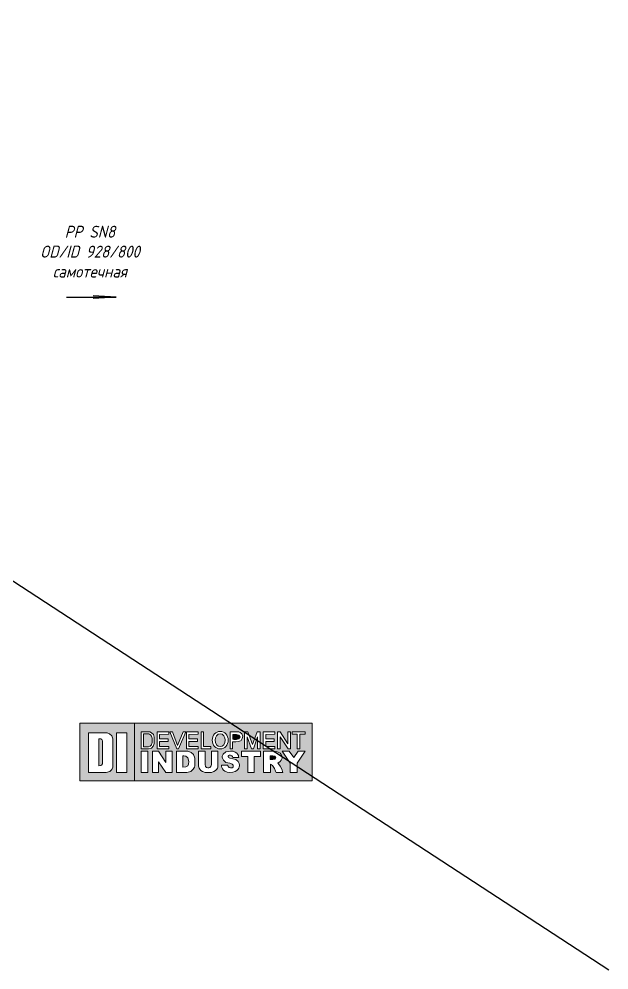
# Model space of a CAD drawing. Header units: millimetres. Extents: x 41097286 to 44249727, y 21258419 to 22595975.
# Drawn here: x 42707008 to 42768770, y 21807114 to 21906634 of the extents above; entities that cross this region are included whole.
import ezdxf

# ---------------------------------------------------------------- set-up
doc = ezdxf.new("R2010")
doc.units = ezdxf.units.MM
doc.layers.add('Слой 2', color=7, linetype='Continuous')
doc.styles.add('note', font='isocpeur.ttf', dxfattribs={"width": 0.9, "oblique": 15})

# ---------------------------------------------------------------- blocks, each defined once
blk = doc.blocks.new('DI')
at = {"layer": 'Слой 2', "true_color": 0xf7931d}
h = blk.add_hatch(color=30, dxfattribs=at)
h.dxf.hatch_style = 2
h.paths.add_polyline_path([(-1796, 420), (-1796, -450), (-975, -450), (-975, 420)])
edge = h.paths.add_edge_path()
edge.add_spline(control_points=[(-1300, -226), (-1300, -226), (-1303, -324), (-1401, -324), (-1498, -324), (-1668, -324), (-1668, -324), (-1668, -324), (-1668, 277), (-1668, 277), (-1668, 277), (-1399, 277), (-1399, 277), (-1399, 277), (-1300, 255), (-1300, 186), (-1300, 116), (-1300, -226), (-1300, -226)], knot_values=[0, 0, 0, 0, 1, 1, 1, 2, 2, 2, 3, 3, 3, 4, 4, 4, 5, 5, 5, 6, 6, 6, 6], degree=3, periodic=0)
h.paths.add_polyline_path([(-1087, -324), (-1243, -324), (-1243, 277), (-1087, 277)])
at = {"layer": 'Слой 2', "true_color": 0x231f20}
h = blk.add_hatch(color=250, dxfattribs=at)
h.dxf.hatch_style = 2
h.paths.add_polyline_path([(-975, 420), (-975, -450), (1699, -450), (1699, 420)])
h.paths.add_polyline_path([(1176, 292), (1217, 292), (1335, 110), (1335, 292), (1373, 292), (1373, 32), (1338, 32), (1217, 215), (1217, 32), (1176, 32)])
h.paths.add_polyline_path([(682, 292), (732, 292), (800, 97), (874, 292), (916, 292), (916, 32), (877, 32), (877, 215), (815, 32), (787, 32), (722, 215), (722, 32), (682, 32)])
edge = h.paths.add_edge_path()
edge.add_spline(control_points=[(465, 292), (465, 292), (583, 292), (583, 292), (583, 292), (654, 282), (654, 225), (654, 167), (623, 138), (551, 139), (502, 140), (502, 140), (502, 140), (502, 140), (502, 32), (502, 32), (502, 32), (465, 32), (465, 32), (465, 32), (465, 292), (465, 292)], knot_values=[0, 0, 0, 0, 1, 1, 1, 2, 2, 2, 3, 3, 3, 4, 4, 4, 5, 5, 5, 6, 6, 6, 7, 7, 7, 7], degree=3, periodic=0)
h.paths.add_polyline_path([(28, 292), (66, 292), (66, 69), (177, 69), (177, 32), (28, 32)])
h.paths.add_polyline_path([(-401, 292), (-326, 86), (-242, 292), (-203, 292), (-313, 32), (-339, 32), (-442, 292)])
h.paths.add_polyline_path([(-634, 292), (-457, 292), (-457, 252), (-596, 251), (-596, 186), (-466, 186), (-466, 146), (-596, 146), (-596, 69), (-457, 69), (-457, 32), (-634, 32)])
h.paths.add_polyline_path([(-775, -324), (-872, -324), (-872, 1), (-775, 1)])
edge = h.paths.add_edge_path()
edge.add_spline(control_points=[(-761, 32), (-830, 32), (-872, 32), (-872, 32), (-872, 32), (-872, 292), (-872, 292), (-872, 292), (-753, 292), (-753, 292), (-753, 292), (-678, 277), (-678, 207), (-678, 136), (-678, 112), (-678, 112), (-678, 112), (-693, 32), (-761, 32)], knot_values=[0, 0, 0, 0, 1, 1, 1, 2, 2, 2, 3, 3, 3, 4, 4, 4, 5, 5, 5, 6, 6, 6, 6], degree=3, periodic=0)
h.paths.add_polyline_path([(-409, -324), (-500, -324), (-612, -162), (-612, -324), (-704, -324), (-704, 1), (-615, 1), (-500, -172), (-500, 1), (-409, 1)])
edge = h.paths.add_edge_path()
edge.add_spline(control_points=[(-68, -224), (-68, -224), (-90, -324), (-186, -324), (-282, -324), (-342, -324), (-342, -324), (-342, -324), (-342, 0), (-342, 0), (-342, 0), (-173, 0), (-173, 0), (-173, 0), (-68, -18), (-68, -106), (-68, -194), (-68, -224), (-68, -224)], knot_values=[0, 0, 0, 0, 1, 1, 1, 2, 2, 2, 3, 3, 3, 4, 4, 4, 5, 5, 5, 6, 6, 6, 6], degree=3, periodic=0)
h.paths.add_polyline_path([(-16, 252), (-155, 251), (-155, 186), (-26, 186), (-26, 146), (-155, 146), (-155, 69), (-16, 69), (-16, 32), (-193, 32), (-193, 292), (-16, 292)])
edge = h.paths.add_edge_path()
edge.add_spline(control_points=[(282, -225), (282, -225), (282, -324), (136, -324), (-10, -324), (-10, -225), (-10, -225), (-10, -225), (-10, 0), (-10, 0), (-10, 0), (88, 0), (88, 0), (88, 0), (88, -149), (88, -202), (88, -255), (136, -254), (136, -254), (136, -254), (185, -255), (185, -202), (185, -149), (185, 0), (185, 0), (185, 0), (282, 0), (282, 0), (282, 0), (282, -225), (282, -225)], knot_values=[0, 0, 0, 0, 1, 1, 1, 2, 2, 2, 3, 3, 3, 4, 4, 4, 5, 5, 5, 6, 6, 6, 7, 7, 7, 8, 8, 8, 9, 9, 9, 10, 10, 10, 10], degree=3, periodic=0)
edge = h.paths.add_edge_path()
edge.add_spline(control_points=[(196, 164), (196, 237), (250, 296), (316, 296), (383, 296), (436, 237), (436, 164), (436, 91), (383, 32), (316, 32), (250, 32), (196, 91), (196, 164)], knot_values=[0, 0, 0, 0, 1, 1, 1, 2, 2, 2, 3, 3, 3, 4, 4, 4, 4], degree=3, periodic=0)
edge = h.paths.add_edge_path()
edge.add_spline(control_points=[(608, -212), (606, -232), (594, -321), (463, -321), (332, -321), (334, -212), (334, -212), (334, -212), (426, -210), (426, -210), (426, -210), (437, -253), (471, -254), (518, -254), (513, -228), (513, -228), (513, -228), (521, -198), (463, -184), (361, -184), (345, -93), (345, -93), (345, -93), (346, 1), (471, 1), (596, 1), (595, -99), (595, -99), (595, -99), (505, -99), (505, -99), (505, -99), (507, -67), (471, -63), (435, -58), (443, -67), (437, -76), (431, -86), (427, -104), (504, -116), (582, -116), (609, -192), (608, -212)], knot_values=[0, 0, 0, 0, 1, 1, 1, 2, 2, 2, 3, 3, 3, 4, 4, 4, 5, 5, 5, 6, 6, 6, 7, 7, 7, 8, 8, 8, 9, 9, 9, 10, 10, 10, 11, 11, 11, 12, 12, 12, 13, 13, 13, 14, 14, 14, 14], degree=3, periodic=0)
h.paths.add_polyline_path([(924, -81), (826, -81), (826, -324), (779, -324), (732, -324), (732, -81), (634, -81), (634, 0), (779, 0), (924, 0)])
h.paths.add_polyline_path([(962, 292), (1140, 292), (1140, 252), (1000, 251), (1000, 186), (1130, 186), (1130, 146), (1000, 146), (1000, 69), (1140, 69), (1140, 32), (962, 32)])
edge = h.paths.add_edge_path()
edge.add_spline(control_points=[(1157, -324), (1157, -324), (1118, -196), (1071, -196), (1071, -236), (1071, -324), (1071, -324), (1071, -324), (969, -324), (969, -324), (969, -324), (969, -321), (969, -321), (969, -321), (969, 0), (969, 0), (969, 0), (1082, -1), (1082, -1), (1082, -1), (1155, 6), (1200, -19), (1223, -31), (1247, -63), (1247, -92), (1247, -109), (1242, -126), (1234, -138), (1214, -171), (1181, -180), (1181, -180), (1181, -180), (1254, -258), (1259, -324), (1196, -324), (1157, -324), (1157, -324)], knot_values=[0, 0, 0, 0, 1, 1, 1, 2, 2, 2, 3, 3, 3, 4, 4, 4, 5, 5, 5, 6, 6, 6, 7, 7, 7, 8, 8, 8, 9, 9, 9, 10, 10, 10, 11, 11, 11, 12, 12, 12, 12], degree=3, periodic=0)
h.paths.add_polyline_path([(1473, -181), (1473, -324), (1422, -324), (1371, -324), (1371, -181), (1248, 1), (1356, 1), (1422, -99), (1488, 1), (1596, 1)])
h.paths.add_polyline_path([(1596, 254), (1516, 254), (1516, 32), (1474, 32), (1474, 254), (1399, 254), (1399, 292), (1596, 292)])
at = {"layer": 'Слой 2', "true_color": 0xf7931d}
h = blk.add_hatch(color=30, dxfattribs=at)
h.dxf.hatch_style = 2
edge = h.paths.add_edge_path()
edge.add_spline(control_points=[(-1508, 186), (-1508, 186), (-1508, -223), (-1508, -223), (-1460, -223), (-1457, -193), (-1457, -193), (-1457, -193), (-1457, 119), (-1457, 156), (-1457, 192), (-1508, 186), (-1508, 186)], knot_values=[0, 0, 0, 0, 1, 1, 1, 2, 2, 2, 3, 3, 3, 4, 4, 4, 4], degree=3, periodic=0)
at = {"layer": 'Слой 2', "true_color": 0x231f20}
h = blk.add_hatch(color=250, dxfattribs=at)
h.dxf.hatch_style = 2
edge = h.paths.add_edge_path()
edge.add_spline(control_points=[(-758, 258), (-758, 258), (-836, 258), (-836, 258), (-836, 258), (-836, 66), (-836, 66), (-836, 66), (-808, 66), (-764, 66), (-719, 66), (-709, 125), (-709, 125), (-709, 125), (-709, 143), (-709, 195), (-709, 247), (-758, 258), (-758, 258)], knot_values=[0, 0, 0, 0, 1, 1, 1, 2, 2, 2, 3, 3, 3, 4, 4, 4, 5, 5, 5, 6, 6, 6, 6], degree=3, periodic=0)
h = blk.add_hatch(color=250, dxfattribs=at)
h.dxf.hatch_style = 2
edge = h.paths.add_edge_path()
edge.add_spline(control_points=[(316, 260), (274, 260), (240, 217), (240, 164), (240, 111), (274, 68), (316, 68), (358, 68), (392, 111), (392, 164), (392, 217), (358, 260), (316, 260)], knot_values=[0, 0, 0, 0, 1, 1, 1, 2, 2, 2, 3, 3, 3, 4, 4, 4, 4], degree=3, periodic=0)
h = blk.add_hatch(color=250, dxfattribs=at)
h.dxf.hatch_style = 2
edge = h.paths.add_edge_path()
edge.add_spline(control_points=[(614, 214), (614, 266), (504, 250), (504, 250), (504, 250), (504, 177), (504, 177), (504, 177), (614, 161), (614, 214)], knot_values=[0, 0, 0, 0, 1, 1, 1, 2, 2, 2, 3, 3, 3, 3], degree=3, periodic=0)
h = blk.add_hatch(color=250, dxfattribs=at)
h.dxf.hatch_style = 2
edge = h.paths.add_edge_path()
edge.add_spline(control_points=[(-244, -72), (-244, -72), (-244, -244), (-244, -244), (-172, -244), (-155, -219), (-155, -158), (-155, -57), (-244, -72), (-244, -72)], knot_values=[0, 0, 0, 0, 1, 1, 1, 2, 2, 2, 3, 3, 3, 3], degree=3, periodic=0)
h = blk.add_hatch(color=250, dxfattribs=at)
h.dxf.hatch_style = 2
edge = h.paths.add_edge_path()
edge.add_spline(control_points=[(1068, -71), (1068, -71), (1068, -127), (1068, -127), (1068, -127), (1151, -138), (1151, -99), (1151, -60), (1068, -71), (1068, -71)], knot_values=[0, 0, 0, 0, 1, 1, 1, 2, 2, 2, 3, 3, 3, 3], degree=3, periodic=0)
at = {"layer": 'Слой 2', "lineweight": 0}
for points in [[(-1796, 420), (-1796, -450), (-975, -450), (-975, 420), (-1796, 420)], [(-975, 420), (-975, -450), (1699, -450), (1699, 420), (-975, 420)], [(-634, 292), (-457, 292), (-457, 252), (-596, 251), (-596, 186), (-466, 186), (-466, 146), (-596, 146), (-596, 69), (-457, 69), (-457, 32), (-634, 32), (-634, 292)], [(-401, 292), (-326, 86), (-242, 292), (-203, 292), (-313, 32), (-339, 32), (-442, 292), (-401, 292)], [(-16, 252), (-155, 251), (-155, 186), (-26, 186), (-26, 146), (-155, 146), (-155, 69), (-16, 69), (-16, 32), (-193, 32), (-193, 292), (-16, 292), (-16, 252)], [(28, 292), (66, 292), (66, 69), (177, 69), (177, 32), (28, 32), (28, 292)], [(682, 292), (732, 292), (800, 97), (874, 292), (916, 292), (916, 32), (877, 32), (877, 215), (815, 32), (787, 32), (722, 215), (722, 32), (682, 32), (682, 292)], [(962, 292), (1140, 292), (1140, 252), (1000, 251), (1000, 186), (1130, 186), (1130, 146), (1000, 146), (1000, 69), (1140, 69), (1140, 32), (962, 32), (962, 292)], [(1176, 292), (1217, 292), (1335, 110), (1335, 292), (1373, 292), (1373, 32), (1338, 32), (1217, 215), (1217, 32), (1176, 32), (1176, 292)], [(1596, 254), (1516, 254), (1516, 32), (1474, 32), (1474, 254), (1399, 254), (1399, 292), (1596, 292), (1596, 254)], [(-1087, -324), (-1243, -324), (-1243, 277), (-1087, 277), (-1087, -324)], [(-775, -324), (-872, -324), (-872, 1), (-775, 1), (-775, -324)], [(-409, -324), (-500, -324), (-612, -162), (-612, -324), (-704, -324), (-704, 1), (-615, 1), (-500, -172), (-500, 1), (-409, 1), (-409, -324)], [(924, -81), (826, -81), (826, -324), (779, -324), (732, -324), (732, -81), (634, -81), (634, 0), (779, 0), (924, 0), (924, -81)], [(1473, -181), (1473, -324), (1422, -324), (1371, -324), (1371, -181), (1248, 1), (1356, 1), (1422, -99), (1488, 1), (1596, 1), (1473, -181)]]:
    blk.add_lwpolyline(points, dxfattribs=at)
for points, knots in [([(-761, 32), (-830, 32), (-872, 32), (-872, 32), (-872, 32), (-872, 292), (-872, 292), (-872, 292), (-753, 292), (-753, 292), (-753, 292), (-678, 277), (-678, 207), (-678, 136), (-678, 112), (-678, 112), (-678, 112), (-693, 32), (-761, 32)], [0, 0, 0, 0, 1, 1, 1, 2, 2, 2, 3, 3, 3, 4, 4, 4, 5, 5, 5, 6, 6, 6, 6]), ([(196, 164), (196, 237), (250, 296), (316, 296), (383, 296), (436, 237), (436, 164), (436, 91), (383, 32), (316, 32), (250, 32), (196, 91), (196, 164)], [0, 0, 0, 0, 1, 1, 1, 2, 2, 2, 3, 3, 3, 4, 4, 4, 4]), ([(465, 292), (465, 292), (583, 292), (583, 292), (583, 292), (654, 282), (654, 225), (654, 167), (623, 138), (551, 139), (502, 140), (502, 140), (502, 140), (502, 140), (502, 32), (502, 32), (502, 32), (465, 32), (465, 32), (465, 32), (465, 292), (465, 292)], [0, 0, 0, 0, 1, 1, 1, 2, 2, 2, 3, 3, 3, 4, 4, 4, 5, 5, 5, 6, 6, 6, 7, 7, 7, 7]), ([(-1300, -226), (-1300, -226), (-1303, -324), (-1401, -324), (-1498, -324), (-1668, -324), (-1668, -324), (-1668, -324), (-1668, 277), (-1668, 277), (-1668, 277), (-1399, 277), (-1399, 277), (-1399, 277), (-1300, 255), (-1300, 186), (-1300, 116), (-1300, -226), (-1300, -226)], [0, 0, 0, 0, 1, 1, 1, 2, 2, 2, 3, 3, 3, 4, 4, 4, 5, 5, 5, 6, 6, 6, 6]), ([(-1508, 186), (-1508, 186), (-1508, -223), (-1508, -223), (-1460, -223), (-1457, -193), (-1457, -193), (-1457, -193), (-1457, 119), (-1457, 156), (-1457, 192), (-1508, 186), (-1508, 186)], [0, 0, 0, 0, 1, 1, 1, 2, 2, 2, 3, 3, 3, 4, 4, 4, 4]), ([(-758, 258), (-758, 258), (-836, 258), (-836, 258), (-836, 258), (-836, 66), (-836, 66), (-836, 66), (-808, 66), (-764, 66), (-719, 66), (-709, 125), (-709, 125), (-709, 125), (-709, 143), (-709, 195), (-709, 247), (-758, 258), (-758, 258)], [0, 0, 0, 0, 1, 1, 1, 2, 2, 2, 3, 3, 3, 4, 4, 4, 5, 5, 5, 6, 6, 6, 6]), ([(316, 260), (274, 260), (240, 217), (240, 164), (240, 111), (274, 68), (316, 68), (358, 68), (392, 111), (392, 164), (392, 217), (358, 260), (316, 260)], [0, 0, 0, 0, 1, 1, 1, 2, 2, 2, 3, 3, 3, 4, 4, 4, 4]), ([(614, 214), (614, 266), (504, 250), (504, 250), (504, 250), (504, 177), (504, 177), (504, 177), (614, 161), (614, 214)], [0, 0, 0, 0, 1, 1, 1, 2, 2, 2, 3, 3, 3, 3]), ([(-68, -224), (-68, -224), (-90, -324), (-186, -324), (-282, -324), (-342, -324), (-342, -324), (-342, -324), (-342, 0), (-342, 0), (-342, 0), (-173, 0), (-173, 0), (-173, 0), (-68, -18), (-68, -106), (-68, -194), (-68, -224), (-68, -224)], [0, 0, 0, 0, 1, 1, 1, 2, 2, 2, 3, 3, 3, 4, 4, 4, 5, 5, 5, 6, 6, 6, 6]), ([(282, -225), (282, -225), (282, -324), (136, -324), (-10, -324), (-10, -225), (-10, -225), (-10, -225), (-10, 0), (-10, 0), (-10, 0), (88, 0), (88, 0), (88, 0), (88, -149), (88, -202), (88, -255), (136, -254), (136, -254), (136, -254), (185, -255), (185, -202), (185, -149), (185, 0), (185, 0), (185, 0), (282, 0), (282, 0), (282, 0), (282, -225), (282, -225)], [0, 0, 0, 0, 1, 1, 1, 2, 2, 2, 3, 3, 3, 4, 4, 4, 5, 5, 5, 6, 6, 6, 7, 7, 7, 8, 8, 8, 9, 9, 9, 10, 10, 10, 10]), ([(608, -212), (606, -232), (594, -321), (463, -321), (332, -321), (334, -212), (334, -212), (334, -212), (426, -210), (426, -210), (426, -210), (437, -253), (471, -254), (518, -254), (513, -228), (513, -228), (513, -228), (521, -198), (463, -184), (361, -184), (345, -93), (345, -93), (345, -93), (346, 1), (471, 1), (596, 1), (595, -99), (595, -99), (595, -99), (505, -99), (505, -99), (505, -99), (507, -67), (471, -63), (435, -58), (443, -67), (437, -76), (431, -86), (427, -104), (504, -116), (582, -116), (609, -192), (608, -212)], [0, 0, 0, 0, 1, 1, 1, 2, 2, 2, 3, 3, 3, 4, 4, 4, 5, 5, 5, 6, 6, 6, 7, 7, 7, 8, 8, 8, 9, 9, 9, 10, 10, 10, 11, 11, 11, 12, 12, 12, 13, 13, 13, 14, 14, 14, 14]), ([(1157, -324), (1157, -324), (1118, -196), (1071, -196), (1071, -236), (1071, -324), (1071, -324), (1071, -324), (969, -324), (969, -324), (969, -324), (969, -321), (969, -321), (969, -321), (969, 0), (969, 0), (969, 0), (1082, -1), (1082, -1), (1082, -1), (1155, 6), (1200, -19), (1223, -31), (1247, -63), (1247, -92), (1247, -109), (1242, -126), (1234, -138), (1214, -171), (1181, -180), (1181, -180), (1181, -180), (1254, -258), (1259, -324), (1196, -324), (1157, -324), (1157, -324)], [0, 0, 0, 0, 1, 1, 1, 2, 2, 2, 3, 3, 3, 4, 4, 4, 5, 5, 5, 6, 6, 6, 7, 7, 7, 8, 8, 8, 9, 9, 9, 10, 10, 10, 11, 11, 11, 12, 12, 12, 12]), ([(-244, -72), (-244, -72), (-244, -244), (-244, -244), (-172, -244), (-155, -219), (-155, -158), (-155, -57), (-244, -72), (-244, -72)], [0, 0, 0, 0, 1, 1, 1, 2, 2, 2, 3, 3, 3, 3]), ([(1068, -71), (1068, -71), (1068, -127), (1068, -127), (1068, -127), (1151, -138), (1151, -99), (1151, -60), (1068, -71), (1068, -71)], [0, 0, 0, 0, 1, 1, 1, 2, 2, 2, 3, 3, 3, 3])]:
    blk.add_open_spline(points, degree=3, knots=knots, dxfattribs=at)

msp = doc.modelspace()

# ---------------------------------------------------------------- hatches: boundary and pattern name
h = msp.add_hatch()
h.set_pattern_fill('ANSI31', color=256, scale=1.066667)
h.set_pattern_definition([(45, (41287747.00489, 16888864.7117), (-0.0942809041582, 0.0942809041582), [])])
h.paths.add_polyline_path([(42717179.573, 21877535.655), (42714773.646, 21877535.655), (42714773.646, 21877391.544)])
h.paths.add_polyline_path([(42714773.646, 21877679.766), (42714773.646, 21877535.655), (42717179.573, 21877535.655)])

# ---------------------------------------------------------------- linework, layer by layer
for p, q in [((42512603.99, 21974240.324), (42768770.114, 21807114.08)), ((42711995.119, 21877535.655), (42717179.573, 21877535.655)), ((42717179.573, 21877535.655), (42714773.646, 21877679.766)), ((42717179.573, 21877535.655), (42714773.646, 21877391.544))]:
    msp.add_line(p, q)

# ---------------------------------------------------------------- block references
at = {"color": 0, "lineweight": -2, "xscale": 6.957328385899812, "yscale": 6.957328385899812, "zscale": 6.957328385899812}
msp.add_blockref('DI', (42725872.379, 21830022.088), dxfattribs=at)

# ---------------------------------------------------------------- texts
at = {"insert": (42714429.929, 21882290.189), "char_height": 1250, "width": 11452.41739, "attachment_point": 5, "style": 'note'}
msp.add_mtext('PP SN8\\POD/ID 928/800\\Pсамотечная', dxfattribs=at)

doc.saveas('drawing.dxf')
